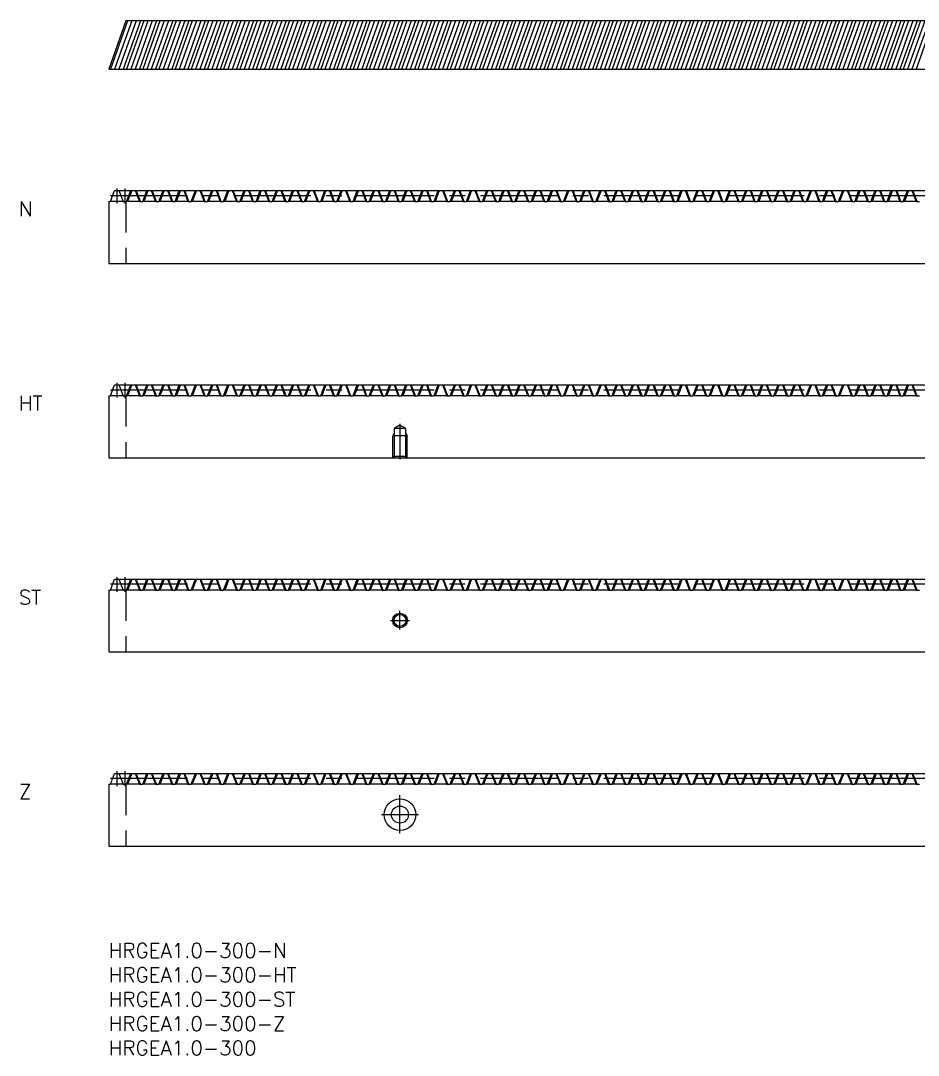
# Model space of a CAD drawing. Extents: x -18 to 351, y -23 to 190.
# Drawn here: x -18.1 to 166.8, y -23.1 to 190 of the extents above; entities that cross this region are included whole.
import ezdxf

# ---------------------------------------------------------------- set-up
doc = ezdxf.new("R2010")
doc.units = 0
doc.header["$LTSCALE"] = 0.5
doc.linetypes.add('CENTER', pattern=[50.8, 31.75, -6.35, 6.35, -6.35])
doc.linetypes.add('DASHED', pattern=[19.05, 12.7, -6.35])
for name, color, linetype in [('MSM_CENTER', 1, 'CENTER'), ('MSM_CONTINUOUS', 7, 'CONTINUOUS'), ('MSM_DASHED', 4, 'DASHED'), ('MSM_NARROW', 5, 'CONTINUOUS'), ('MSM_PART_NUMBER', 7, 'CONTINUOUS')]:
    doc.layers.add(name, color=color, linetype=linetype)
doc.styles.get("Standard").update_dxf_attribs({"font": 'txt.shx', "height": 3, "bigfont": 'bigfont.shx'})

msp = doc.modelspace()

# ---------------------------------------------------------------- linework, layer by layer
at = {"layer": 'MSM_CENTER'}
for p, q in [((0.37, 154), (304.32, 154)), ((1.67, 155.43), (1.67, 152.37)), ((3.33, 155.42), (3.33, 152.35)), ((1.67, 115.43), (1.67, 112.37)), ((3.33, 115.42), (3.33, 112.35)), ((0.37, 114), (305.32, 114)), ((60, 107.01), (60, 99.7)), ((1.67, 75.43), (1.67, 72.37)), ((3.33, 75.42), (3.33, 72.35)), ((0.37, 74), (305.32, 74)), ((60, 64.63), (60, 68.45)), ((58.08, 66.5), (61.93, 66.5)), ((1.67, 35.43), (1.67, 32.37)), ((3.33, 35.42), (3.33, 32.35)), ((0.37, 34), (305.32, 34)), ((60, 22.65), (60, 30.48)), ((56.22, 26.5), (63.83, 26.5))]:
    msp.add_line(p, q, dxfattribs=at)
at = {"layer": 'MSM_CONTINUOUS'}
for p, q in [((3.55, 190), (0, 180)), ((3.9, 190), (0.35, 180)), ((4.77, 190), (1.22, 180)), ((5.66, 190), (2.11, 180)), ((6.53, 190), (2.98, 180)), ((303.55, 190), (3.55, 190)), ((7.23, 190), (3.68, 180)), ((8.1, 190), (4.55, 180)), ((8.99, 190), (5.45, 180)), ((9.86, 190), (6.32, 180)), ((10.56, 190), (7.02, 180)), ((11.43, 190), (7.89, 180)), ((12.33, 190), (8.78, 180)), ((13.2, 190), (9.65, 180)), ((13.9, 190), (10.35, 180)), ((14.77, 190), (11.22, 180)), ((15.66, 190), (12.11, 180)), ((16.53, 190), (12.98, 180)), ((17.23, 190), (13.68, 180)), ((18.1, 190), (14.55, 180)), ((18.99, 190), (15.45, 180)), ((19.86, 190), (16.31, 180)), ((20.56, 190), (17.02, 180)), ((21.43, 190), (17.88, 180)), ((22.33, 190), (18.78, 180)), ((23.19, 190), (19.65, 180)), ((23.9, 190), (20.35, 180)), ((24.76, 190), (21.22, 180)), ((25.66, 190), (22.11, 180)), ((26.53, 190), (22.98, 180)), ((27.23, 190), (23.68, 180)), ((28.1, 190), (24.55, 180)), ((28.99, 190), (25.44, 180)), ((29.86, 190), (26.31, 180)), ((30.56, 190), (27.01, 180)), ((31.43, 190), (27.88, 180)), ((32.32, 190), (28.78, 180)), ((33.19, 190), (29.65, 180)), ((33.89, 190), (30.35, 180)), ((34.76, 190), (31.22, 180)), ((35.66, 190), (32.11, 180)), ((36.53, 190), (32.98, 180)), ((37.23, 190), (33.68, 180)), ((38.1, 190), (34.55, 180)), ((38.99, 190), (35.44, 180)), ((39.86, 190), (36.31, 180)), ((40.56, 190), (37.01, 180)), ((41.43, 190), (37.88, 180)), ((42.32, 190), (38.78, 180)), ((43.19, 190), (39.65, 180)), ((43.89, 190), (40.35, 180)), ((44.76, 190), (41.22, 180)), ((45.66, 190), (42.11, 180)), ((46.53, 190), (42.98, 180)), ((47.23, 190), (43.68, 180)), ((48.1, 190), (44.55, 180)), ((48.99, 190), (45.44, 180)), ((49.86, 190), (46.31, 180)), ((50.56, 190), (47.01, 180)), ((51.43, 190), (47.88, 180)), ((52.32, 190), (48.78, 180)), ((53.19, 190), (49.64, 180)), ((53.89, 190), (50.35, 180)), ((54.76, 190), (51.21, 180)), ((55.66, 190), (52.11, 180)), ((56.52, 190), (52.98, 180)), ((57.23, 190), (53.68, 180)), ((58.09, 190), (54.55, 180)), ((58.99, 190), (55.44, 180)), ((59.86, 190), (56.31, 180)), ((60.56, 190), (57.01, 180)), ((61.43, 190), (57.88, 180)), ((62.32, 190), (58.77, 180)), ((63.19, 190), (59.64, 180)), ((63.89, 190), (60.34, 180)), ((64.76, 190), (61.21, 180)), ((65.65, 190), (62.11, 180)), ((66.52, 190), (62.98, 180)), ((67.22, 190), (63.68, 180)), ((68.09, 190), (64.55, 180)), ((68.99, 190), (65.44, 180)), ((69.86, 190), (66.31, 180)), ((70.56, 190), (67.01, 180)), ((71.43, 190), (67.88, 180)), ((72.32, 190), (68.77, 180)), ((73.19, 190), (69.64, 180)), ((73.89, 190), (70.34, 180)), ((74.76, 190), (71.21, 180)), ((75.65, 190), (72.11, 180)), ((76.52, 190), (72.98, 180)), ((77.22, 190), (73.68, 180)), ((78.09, 190), (74.55, 180)), ((78.99, 190), (75.44, 180)), ((79.86, 190), (76.31, 180)), ((80.56, 190), (77.01, 180)), ((81.43, 190), (77.88, 180)), ((82.32, 190), (78.77, 180)), ((83.19, 190), (79.64, 180)), ((83.89, 190), (80.34, 180)), ((84.76, 190), (81.21, 180)), ((85.65, 190), (82.11, 180)), ((86.52, 190), (82.97, 180)), ((87.22, 190), (83.68, 180)), ((88.09, 190), (84.54, 180)), ((88.99, 190), (85.44, 180)), ((89.85, 190), (86.31, 180)), ((90.56, 190), (87.01, 180)), ((91.42, 190), (87.88, 180)), ((92.32, 190), (88.77, 180)), ((93.19, 190), (89.64, 180)), ((93.89, 190), (90.34, 180)), ((94.76, 190), (91.21, 180)), ((95.65, 190), (92.1, 180)), ((96.52, 190), (92.97, 180)), ((97.22, 190), (93.67, 180)), ((98.09, 190), (94.54, 180)), ((98.98, 190), (95.44, 180)), ((99.85, 190), (96.31, 180)), ((100.55, 190), (97.01, 180)), ((101.42, 190), (97.88, 180)), ((102.32, 190), (98.77, 180)), ((103.19, 190), (99.64, 180)), ((103.89, 190), (100.34, 180)), ((104.76, 190), (101.21, 180)), ((105.65, 190), (102.1, 180)), ((106.52, 190), (102.97, 180)), ((107.22, 190), (103.67, 180)), ((108.09, 190), (104.54, 180)), ((108.98, 190), (105.44, 180)), ((109.85, 190), (106.31, 180)), ((110.55, 190), (107.01, 180)), ((111.42, 190), (107.88, 180)), ((112.32, 190), (108.77, 180)), ((113.19, 190), (109.64, 180)), ((113.89, 190), (110.34, 180)), ((114.76, 190), (111.21, 180)), ((115.65, 190), (112.1, 180)), ((116.52, 190), (112.97, 180)), ((117.22, 190), (113.67, 180)), ((118.09, 190), (114.54, 180)), ((118.98, 190), (115.44, 180)), ((119.85, 190), (116.3, 180)), ((120.55, 190), (117.01, 180)), ((121.42, 190), (117.87, 180)), ((122.32, 190), (118.77, 180)), ((123.18, 190), (119.64, 180)), ((123.89, 190), (120.34, 180)), ((124.75, 190), (121.21, 180)), ((125.65, 190), (122.1, 180)), ((126.52, 190), (122.97, 180)), ((127.22, 190), (123.67, 180)), ((128.09, 190), (124.54, 180)), ((128.98, 190), (125.43, 180)), ((129.85, 190), (126.3, 180)), ((130.55, 190), (127, 180)), ((131.42, 190), (127.87, 180)), ((132.31, 190), (128.77, 180)), ((133.18, 190), (129.64, 180)), ((133.88, 190), (130.34, 180)), ((134.75, 190), (131.21, 180)), ((135.65, 190), (132.1, 180)), ((136.52, 190), (132.97, 180)), ((137.22, 190), (133.67, 180)), ((138.09, 190), (134.54, 180)), ((138.98, 190), (135.43, 180)), ((139.85, 190), (136.3, 180)), ((140.55, 190), (137, 180)), ((141.42, 190), (137.87, 180)), ((142.31, 190), (138.77, 180)), ((143.18, 190), (139.64, 180)), ((143.88, 190), (140.34, 180)), ((144.75, 190), (141.21, 180)), ((145.65, 190), (142.1, 180)), ((146.52, 190), (142.97, 180)), ((147.22, 190), (143.67, 180)), ((148.09, 190), (144.54, 180)), ((148.98, 190), (145.43, 180)), ((149.85, 190), (146.3, 180)), ((150.55, 190), (147, 180)), ((151.42, 190), (147.87, 180)), ((152.31, 190), (148.77, 180)), ((153.18, 190), (149.63, 180)), ((153.88, 190), (150.34, 180)), ((154.75, 190), (151.2, 180)), ((155.65, 190), (152.1, 180)), ((156.51, 190), (152.97, 180)), ((157.22, 190), (153.67, 180)), ((158.08, 190), (154.54, 180)), ((158.98, 190), (155.43, 180)), ((159.85, 190), (156.3, 180)), ((160.55, 190), (157, 180)), ((161.42, 190), (157.87, 180)), ((162.31, 190), (158.76, 180)), ((163.18, 190), (159.63, 180)), ((163.88, 190), (160.33, 180)), ((164.75, 190), (161.2, 180)), ((165.64, 190), (162.1, 180)), ((166.51, 190), (162.97, 180)), ((167.21, 190), (163.67, 180)), ((168.08, 190), (164.54, 180)), ((168.98, 190), (165.43, 180)), ((169.85, 190), (166.3, 180)), ((0, 180), (300, 180)), ((0.35, 152.75), (1.22, 155)), ((1.22, 155), (302.3, 155)), ((2.11, 155), (2.98, 152.75)), ((3.68, 152.75), (4.55, 155)), ((5.45, 155), (6.32, 152.75)), ((7.02, 152.75), (7.89, 155)), ((8.78, 155), (9.65, 152.75)), ((10.35, 152.75), (11.22, 155)), ((12.11, 155), (12.98, 152.75)), ((13.68, 152.75), (14.55, 155)), ((15.45, 155), (16.31, 152.75)), ((17.02, 152.75), (17.88, 155)), ((18.78, 155), (19.65, 152.75)), ((20.35, 152.75), (21.22, 155)), ((22.11, 155), (22.98, 152.75)), ((23.68, 152.75), (24.55, 155)), ((25.44, 155), (26.31, 152.75)), ((27.01, 152.75), (27.88, 155)), ((28.78, 155), (29.65, 152.75)), ((30.35, 152.75), (31.22, 155)), ((32.11, 155), (32.98, 152.75)), ((33.68, 152.75), (34.55, 155)), ((35.44, 155), (36.31, 152.75)), ((37.01, 152.75), (37.88, 155)), ((38.78, 155), (39.65, 152.75)), ((40.35, 152.75), (41.22, 155)), ((42.11, 155), (42.98, 152.75)), ((43.68, 152.75), (44.55, 155)), ((45.44, 155), (46.31, 152.75)), ((47.01, 152.75), (47.88, 155)), ((48.78, 155), (49.64, 152.75)), ((50.35, 152.75), (51.21, 155)), ((52.11, 155), (52.98, 152.75)), ((53.68, 152.75), (54.55, 155)), ((55.44, 155), (56.31, 152.75)), ((57.01, 152.75), (57.88, 155)), ((58.77, 155), (59.64, 152.75)), ((60.34, 152.75), (61.21, 155)), ((62.11, 155), (62.98, 152.75)), ((63.68, 152.75), (64.55, 155)), ((65.44, 155), (66.31, 152.75)), ((67.01, 152.75), (67.88, 155)), ((68.77, 155), (69.64, 152.75)), ((70.34, 152.75), (71.21, 155)), ((72.11, 155), (72.98, 152.75)), ((73.68, 152.75), (74.55, 155)), ((75.44, 155), (76.31, 152.75)), ((77.01, 152.75), (77.88, 155)), ((78.77, 155), (79.64, 152.75)), ((80.34, 152.75), (81.21, 155)), ((82.11, 155), (82.97, 152.75)), ((83.68, 152.75), (84.54, 155)), ((85.44, 155), (86.31, 152.75)), ((87.01, 152.75), (87.88, 155)), ((88.77, 155), (89.64, 152.75)), ((90.34, 152.75), (91.21, 155)), ((92.1, 155), (92.97, 152.75)), ((93.67, 152.75), (94.54, 155)), ((95.44, 155), (96.31, 152.75)), ((97.01, 152.75), (97.88, 155)), ((98.77, 155), (99.64, 152.75)), ((100.34, 152.75), (101.21, 155)), ((102.1, 155), (102.97, 152.75)), ((103.67, 152.75), (104.54, 155)), ((105.44, 155), (106.31, 152.75)), ((107.01, 152.75), (107.88, 155)), ((108.77, 155), (109.64, 152.75)), ((110.34, 152.75), (111.21, 155)), ((112.1, 155), (112.97, 152.75)), ((113.67, 152.75), (114.54, 155)), ((115.44, 155), (116.3, 152.75)), ((117.01, 152.75), (117.87, 155)), ((118.77, 155), (119.64, 152.75)), ((120.34, 152.75), (121.21, 155)), ((122.1, 155), (122.97, 152.75)), ((123.67, 152.75), (124.54, 155)), ((125.43, 155), (126.3, 152.75)), ((127, 152.75), (127.87, 155)), ((128.77, 155), (129.64, 152.75)), ((130.34, 152.75), (131.21, 155)), ((132.1, 155), (132.97, 152.75)), ((133.67, 152.75), (134.54, 155)), ((135.43, 155), (136.3, 152.75)), ((137, 152.75), (137.87, 155)), ((138.77, 155), (139.64, 152.75)), ((140.34, 152.75), (141.21, 155)), ((142.1, 155), (142.97, 152.75)), ((143.67, 152.75), (144.54, 155)), ((145.43, 155), (146.3, 152.75)), ((147, 152.75), (147.87, 155)), ((148.77, 155), (149.63, 152.75)), ((150.34, 152.75), (151.2, 155)), ((152.1, 155), (152.97, 152.75)), ((153.67, 152.75), (154.54, 155)), ((155.43, 155), (156.3, 152.75)), ((157, 152.75), (157.87, 155)), ((158.76, 155), (159.63, 152.75)), ((160.33, 152.75), (161.2, 155)), ((162.1, 155), (162.97, 152.75)), ((163.67, 152.75), (164.54, 155)), ((165.43, 155), (166.3, 152.75)), ((0, 152.75), (0.35, 152.75)), ((0, 152.75), (0, 140)), ((2.98, 152.75), (3.68, 152.75)), ((6.32, 152.75), (7.02, 152.75)), ((9.65, 152.75), (10.35, 152.75)), ((12.98, 152.75), (13.68, 152.75)), ((16.31, 152.75), (17.02, 152.75)), ((19.65, 152.75), (20.35, 152.75)), ((22.98, 152.75), (23.68, 152.75)), ((26.31, 152.75), (27.01, 152.75)), ((29.65, 152.75), (30.35, 152.75)), ((32.98, 152.75), (33.68, 152.75)), ((36.31, 152.75), (37.01, 152.75)), ((39.65, 152.75), (40.35, 152.75)), ((42.98, 152.75), (43.68, 152.75)), ((46.31, 152.75), (47.01, 152.75)), ((49.64, 152.75), (50.35, 152.75)), ((52.98, 152.75), (53.68, 152.75)), ((56.31, 152.75), (57.01, 152.75)), ((59.64, 152.75), (60.34, 152.75)), ((62.98, 152.75), (63.68, 152.75)), ((66.31, 152.75), (67.01, 152.75)), ((69.64, 152.75), (70.34, 152.75)), ((72.98, 152.75), (73.68, 152.75)), ((76.31, 152.75), (77.01, 152.75)), ((79.64, 152.75), (80.34, 152.75)), ((82.97, 152.75), (83.68, 152.75)), ((86.31, 152.75), (87.01, 152.75)), ((89.64, 152.75), (90.34, 152.75)), ((92.97, 152.75), (93.67, 152.75)), ((96.31, 152.75), (97.01, 152.75)), ((99.64, 152.75), (100.34, 152.75)), ((102.97, 152.75), (103.67, 152.75)), ((106.31, 152.75), (107.01, 152.75)), ((109.64, 152.75), (110.34, 152.75)), ((112.97, 152.75), (113.67, 152.75)), ((116.3, 152.75), (117.01, 152.75)), ((119.64, 152.75), (120.34, 152.75)), ((122.97, 152.75), (123.67, 152.75)), ((126.3, 152.75), (127, 152.75)), ((129.64, 152.75), (130.34, 152.75)), ((132.97, 152.75), (133.67, 152.75)), ((136.3, 152.75), (137, 152.75)), ((139.64, 152.75), (140.34, 152.75)), ((142.97, 152.75), (143.67, 152.75)), ((146.3, 152.75), (147, 152.75)), ((149.63, 152.75), (150.34, 152.75)), ((152.97, 152.75), (153.67, 152.75)), ((156.3, 152.75), (157, 152.75)), ((159.63, 152.75), (160.33, 152.75)), ((162.97, 152.75), (163.67, 152.75)), ((166.3, 152.75), (167, 152.75)), ((0, 140), (303.55, 140)), ((0.35, 112.75), (1.22, 115)), ((1.22, 115), (302.3, 115)), ((2.11, 115), (2.98, 112.75)), ((3.68, 112.75), (4.55, 115)), ((5.45, 115), (6.32, 112.75)), ((7.02, 112.75), (7.89, 115)), ((8.78, 115), (9.65, 112.75)), ((10.35, 112.75), (11.22, 115)), ((12.11, 115), (12.98, 112.75)), ((13.68, 112.75), (14.55, 115)), ((15.45, 115), (16.31, 112.75)), ((17.02, 112.75), (17.88, 115)), ((18.78, 115), (19.65, 112.75)), ((20.35, 112.75), (21.22, 115)), ((22.11, 115), (22.98, 112.75)), ((23.68, 112.75), (24.55, 115)), ((25.44, 115), (26.31, 112.75)), ((27.01, 112.75), (27.88, 115)), ((28.78, 115), (29.65, 112.75)), ((30.35, 112.75), (31.22, 115)), ((32.11, 115), (32.98, 112.75)), ((33.68, 112.75), (34.55, 115)), ((35.44, 115), (36.31, 112.75)), ((37.01, 112.75), (37.88, 115)), ((38.78, 115), (39.65, 112.75)), ((40.35, 112.75), (41.22, 115)), ((42.11, 115), (42.98, 112.75)), ((43.68, 112.75), (44.55, 115)), ((45.44, 115), (46.31, 112.75)), ((47.01, 112.75), (47.88, 115)), ((48.78, 115), (49.64, 112.75)), ((50.35, 112.75), (51.21, 115)), ((52.11, 115), (52.98, 112.75)), ((53.68, 112.75), (54.55, 115)), ((55.44, 115), (56.31, 112.75)), ((57.01, 112.75), (57.88, 115)), ((58.77, 115), (59.64, 112.75)), ((60.34, 112.75), (61.21, 115)), ((62.11, 115), (62.98, 112.75)), ((63.68, 112.75), (64.55, 115)), ((65.44, 115), (66.31, 112.75)), ((67.01, 112.75), (67.88, 115)), ((68.77, 115), (69.64, 112.75)), ((70.34, 112.75), (71.21, 115)), ((72.11, 115), (72.98, 112.75)), ((73.68, 112.75), (74.55, 115)), ((75.44, 115), (76.31, 112.75)), ((77.01, 112.75), (77.88, 115)), ((78.77, 115), (79.64, 112.75)), ((80.34, 112.75), (81.21, 115)), ((82.11, 115), (82.97, 112.75)), ((83.68, 112.75), (84.54, 115)), ((85.44, 115), (86.31, 112.75)), ((87.01, 112.75), (87.88, 115)), ((88.77, 115), (89.64, 112.75)), ((90.34, 112.75), (91.21, 115)), ((92.1, 115), (92.97, 112.75)), ((93.67, 112.75), (94.54, 115)), ((95.44, 115), (96.31, 112.75)), ((97.01, 112.75), (97.88, 115)), ((98.77, 115), (99.64, 112.75)), ((100.34, 112.75), (101.21, 115)), ((102.1, 115), (102.97, 112.75)), ((103.67, 112.75), (104.54, 115)), ((105.44, 115), (106.31, 112.75)), ((107.01, 112.75), (107.88, 115)), ((108.77, 115), (109.64, 112.75)), ((110.34, 112.75), (111.21, 115)), ((112.1, 115), (112.97, 112.75)), ((113.67, 112.75), (114.54, 115)), ((115.44, 115), (116.3, 112.75)), ((117.01, 112.75), (117.87, 115)), ((118.77, 115), (119.64, 112.75)), ((120.34, 112.75), (121.21, 115)), ((122.1, 115), (122.97, 112.75)), ((123.67, 112.75), (124.54, 115)), ((125.43, 115), (126.3, 112.75)), ((127, 112.75), (127.87, 115)), ((128.77, 115), (129.64, 112.75)), ((130.34, 112.75), (131.21, 115)), ((132.1, 115), (132.97, 112.75)), ((133.67, 112.75), (134.54, 115)), ((135.43, 115), (136.3, 112.75)), ((137, 112.75), (137.87, 115)), ((138.77, 115), (139.64, 112.75)), ((140.34, 112.75), (141.21, 115)), ((142.1, 115), (142.97, 112.75)), ((143.67, 112.75), (144.54, 115)), ((145.43, 115), (146.3, 112.75)), ((147, 112.75), (147.87, 115)), ((148.77, 115), (149.63, 112.75)), ((150.34, 112.75), (151.2, 115)), ((152.1, 115), (152.97, 112.75)), ((153.67, 112.75), (154.54, 115)), ((155.43, 115), (156.3, 112.75)), ((157, 112.75), (157.87, 115)), ((158.76, 115), (159.63, 112.75)), ((160.33, 112.75), (161.2, 115)), ((162.1, 115), (162.97, 112.75)), ((163.67, 112.75), (164.54, 115)), ((165.43, 115), (166.3, 112.75)), ((0, 112.75), (0, 100)), ((0, 112.75), (0.35, 112.75)), ((2.98, 112.75), (3.68, 112.75)), ((6.32, 112.75), (7.02, 112.75)), ((9.65, 112.75), (10.35, 112.75)), ((12.98, 112.75), (13.68, 112.75)), ((16.31, 112.75), (17.02, 112.75)), ((19.65, 112.75), (20.35, 112.75)), ((22.98, 112.75), (23.68, 112.75)), ((26.31, 112.75), (27.01, 112.75)), ((29.65, 112.75), (30.35, 112.75)), ((32.98, 112.75), (33.68, 112.75)), ((36.31, 112.75), (37.01, 112.75)), ((39.65, 112.75), (40.35, 112.75)), ((42.98, 112.75), (43.68, 112.75)), ((46.31, 112.75), (47.01, 112.75)), ((49.64, 112.75), (50.35, 112.75)), ((52.98, 112.75), (53.68, 112.75)), ((56.31, 112.75), (57.01, 112.75)), ((59.64, 112.75), (60.34, 112.75)), ((62.98, 112.75), (63.68, 112.75)), ((66.31, 112.75), (67.01, 112.75)), ((69.64, 112.75), (70.34, 112.75)), ((72.98, 112.75), (73.68, 112.75)), ((76.31, 112.75), (77.01, 112.75)), ((79.64, 112.75), (80.34, 112.75)), ((82.97, 112.75), (83.68, 112.75)), ((86.31, 112.75), (87.01, 112.75)), ((89.64, 112.75), (90.34, 112.75)), ((92.97, 112.75), (93.67, 112.75)), ((96.31, 112.75), (97.01, 112.75)), ((99.64, 112.75), (100.34, 112.75)), ((102.97, 112.75), (103.67, 112.75)), ((106.31, 112.75), (107.01, 112.75)), ((109.64, 112.75), (110.34, 112.75)), ((112.97, 112.75), (113.67, 112.75)), ((116.3, 112.75), (117.01, 112.75)), ((119.64, 112.75), (120.34, 112.75)), ((122.97, 112.75), (123.67, 112.75)), ((126.3, 112.75), (127, 112.75)), ((129.64, 112.75), (130.34, 112.75)), ((132.97, 112.75), (133.67, 112.75)), ((136.3, 112.75), (137, 112.75)), ((139.64, 112.75), (140.34, 112.75)), ((142.97, 112.75), (143.67, 112.75)), ((146.3, 112.75), (147, 112.75)), ((149.63, 112.75), (150.34, 112.75)), ((152.97, 112.75), (153.67, 112.75)), ((156.3, 112.75), (157, 112.75)), ((159.63, 112.75), (160.33, 112.75)), ((162.97, 112.75), (163.67, 112.75)), ((166.3, 112.75), (167, 112.75)), ((0, 100), (303.55, 100)), ((0.35, 72.75), (1.22, 75)), ((1.22, 75), (302.3, 75)), ((2.11, 75), (2.98, 72.75)), ((3.68, 72.75), (4.55, 75)), ((5.45, 75), (6.32, 72.75)), ((7.02, 72.75), (7.89, 75)), ((8.78, 75), (9.65, 72.75)), ((10.35, 72.75), (11.22, 75)), ((12.11, 75), (12.98, 72.75)), ((13.68, 72.75), (14.55, 75)), ((15.45, 75), (16.31, 72.75)), ((17.02, 72.75), (17.88, 75)), ((18.78, 75), (19.65, 72.75)), ((20.35, 72.75), (21.22, 75)), ((22.11, 75), (22.98, 72.75)), ((23.68, 72.75), (24.55, 75)), ((25.44, 75), (26.31, 72.75)), ((27.01, 72.75), (27.88, 75)), ((28.78, 75), (29.65, 72.75)), ((30.35, 72.75), (31.22, 75)), ((32.11, 75), (32.98, 72.75)), ((33.68, 72.75), (34.55, 75)), ((35.44, 75), (36.31, 72.75)), ((37.01, 72.75), (37.88, 75)), ((38.78, 75), (39.65, 72.75)), ((40.35, 72.75), (41.22, 75)), ((42.11, 75), (42.98, 72.75)), ((43.68, 72.75), (44.55, 75)), ((45.44, 75), (46.31, 72.75)), ((47.01, 72.75), (47.88, 75)), ((48.78, 75), (49.64, 72.75)), ((50.35, 72.75), (51.21, 75)), ((52.11, 75), (52.98, 72.75)), ((53.68, 72.75), (54.55, 75)), ((55.44, 75), (56.31, 72.75)), ((57.01, 72.75), (57.88, 75)), ((58.77, 75), (59.64, 72.75)), ((60.34, 72.75), (61.21, 75)), ((62.11, 75), (62.98, 72.75)), ((63.68, 72.75), (64.55, 75)), ((65.44, 75), (66.31, 72.75)), ((67.01, 72.75), (67.88, 75)), ((68.77, 75), (69.64, 72.75)), ((70.34, 72.75), (71.21, 75)), ((72.11, 75), (72.98, 72.75)), ((73.68, 72.75), (74.55, 75)), ((75.44, 75), (76.31, 72.75)), ((77.01, 72.75), (77.88, 75)), ((78.77, 75), (79.64, 72.75)), ((80.34, 72.75), (81.21, 75)), ((82.11, 75), (82.97, 72.75)), ((83.68, 72.75), (84.54, 75)), ((85.44, 75), (86.31, 72.75)), ((87.01, 72.75), (87.88, 75)), ((88.77, 75), (89.64, 72.75)), ((90.34, 72.75), (91.21, 75)), ((92.1, 75), (92.97, 72.75)), ((93.67, 72.75), (94.54, 75)), ((95.44, 75), (96.31, 72.75)), ((97.01, 72.75), (97.88, 75)), ((98.77, 75), (99.64, 72.75)), ((100.34, 72.75), (101.21, 75)), ((102.1, 75), (102.97, 72.75)), ((103.67, 72.75), (104.54, 75)), ((105.44, 75), (106.31, 72.75)), ((107.01, 72.75), (107.88, 75)), ((108.77, 75), (109.64, 72.75)), ((110.34, 72.75), (111.21, 75)), ((112.1, 75), (112.97, 72.75)), ((113.67, 72.75), (114.54, 75)), ((115.44, 75), (116.3, 72.75)), ((117.01, 72.75), (117.87, 75)), ((118.77, 75), (119.64, 72.75)), ((120.34, 72.75), (121.21, 75)), ((122.1, 75), (122.97, 72.75)), ((123.67, 72.75), (124.54, 75)), ((125.43, 75), (126.3, 72.75)), ((127, 72.75), (127.87, 75)), ((128.77, 75), (129.64, 72.75)), ((130.34, 72.75), (131.21, 75)), ((132.1, 75), (132.97, 72.75)), ((133.67, 72.75), (134.54, 75)), ((135.43, 75), (136.3, 72.75)), ((137, 72.75), (137.87, 75)), ((138.77, 75), (139.64, 72.75)), ((140.34, 72.75), (141.21, 75)), ((142.1, 75), (142.97, 72.75)), ((143.67, 72.75), (144.54, 75)), ((145.43, 75), (146.3, 72.75)), ((147, 72.75), (147.87, 75)), ((148.77, 75), (149.63, 72.75)), ((150.34, 72.75), (151.2, 75)), ((152.1, 75), (152.97, 72.75)), ((153.67, 72.75), (154.54, 75)), ((155.43, 75), (156.3, 72.75)), ((157, 72.75), (157.87, 75)), ((158.76, 75), (159.63, 72.75)), ((160.33, 72.75), (161.2, 75)), ((162.1, 75), (162.97, 72.75)), ((163.67, 72.75), (164.54, 75)), ((165.43, 75), (166.3, 72.75)), ((0, 72.75), (0, 60)), ((0, 72.75), (0.35, 72.75)), ((2.98, 72.75), (3.68, 72.75)), ((6.32, 72.75), (7.02, 72.75)), ((9.65, 72.75), (10.35, 72.75)), ((12.98, 72.75), (13.68, 72.75)), ((16.31, 72.75), (17.02, 72.75)), ((19.65, 72.75), (20.35, 72.75)), ((22.98, 72.75), (23.68, 72.75)), ((26.31, 72.75), (27.01, 72.75)), ((29.65, 72.75), (30.35, 72.75)), ((32.98, 72.75), (33.68, 72.75)), ((36.31, 72.75), (37.01, 72.75)), ((39.65, 72.75), (40.35, 72.75)), ((42.98, 72.75), (43.68, 72.75)), ((46.31, 72.75), (47.01, 72.75)), ((49.64, 72.75), (50.35, 72.75)), ((52.98, 72.75), (53.68, 72.75)), ((56.31, 72.75), (57.01, 72.75)), ((59.64, 72.75), (60.34, 72.75)), ((62.98, 72.75), (63.68, 72.75)), ((66.31, 72.75), (67.01, 72.75)), ((69.64, 72.75), (70.34, 72.75)), ((72.98, 72.75), (73.68, 72.75)), ((76.31, 72.75), (77.01, 72.75)), ((79.64, 72.75), (80.34, 72.75)), ((82.97, 72.75), (83.68, 72.75)), ((86.31, 72.75), (87.01, 72.75)), ((89.64, 72.75), (90.34, 72.75)), ((92.97, 72.75), (93.67, 72.75)), ((96.31, 72.75), (97.01, 72.75)), ((99.64, 72.75), (100.34, 72.75)), ((102.97, 72.75), (103.67, 72.75)), ((106.31, 72.75), (107.01, 72.75)), ((109.64, 72.75), (110.34, 72.75)), ((112.97, 72.75), (113.67, 72.75)), ((116.3, 72.75), (117.01, 72.75)), ((119.64, 72.75), (120.34, 72.75)), ((122.97, 72.75), (123.67, 72.75)), ((126.3, 72.75), (127, 72.75)), ((129.64, 72.75), (130.34, 72.75)), ((132.97, 72.75), (133.67, 72.75)), ((136.3, 72.75), (137, 72.75)), ((139.64, 72.75), (140.34, 72.75)), ((142.97, 72.75), (143.67, 72.75)), ((146.3, 72.75), (147, 72.75)), ((149.63, 72.75), (150.34, 72.75)), ((152.97, 72.75), (153.67, 72.75)), ((156.3, 72.75), (157, 72.75)), ((159.63, 72.75), (160.33, 72.75)), ((162.97, 72.75), (163.67, 72.75)), ((166.3, 72.75), (167, 72.75)), ((0, 60), (303.55, 60)), ((0.35, 32.75), (1.22, 35)), ((1.22, 35), (302.3, 35)), ((2.11, 35), (2.98, 32.75)), ((3.68, 32.75), (4.55, 35)), ((5.45, 35), (6.32, 32.75)), ((7.02, 32.75), (7.89, 35)), ((8.78, 35), (9.65, 32.75)), ((10.35, 32.75), (11.22, 35)), ((12.11, 35), (12.98, 32.75)), ((13.68, 32.75), (14.55, 35)), ((15.45, 35), (16.31, 32.75)), ((17.02, 32.75), (17.88, 35)), ((18.78, 35), (19.65, 32.75)), ((20.35, 32.75), (21.22, 35)), ((22.11, 35), (22.98, 32.75)), ((23.68, 32.75), (24.55, 35)), ((25.44, 35), (26.31, 32.75)), ((27.01, 32.75), (27.88, 35)), ((28.78, 35), (29.65, 32.75)), ((30.35, 32.75), (31.22, 35)), ((32.11, 35), (32.98, 32.75)), ((33.68, 32.75), (34.55, 35)), ((35.44, 35), (36.31, 32.75)), ((37.01, 32.75), (37.88, 35)), ((38.78, 35), (39.65, 32.75)), ((40.35, 32.75), (41.22, 35)), ((42.11, 35), (42.98, 32.75)), ((43.68, 32.75), (44.55, 35)), ((45.44, 35), (46.31, 32.75)), ((47.01, 32.75), (47.88, 35)), ((48.78, 35), (49.64, 32.75)), ((50.35, 32.75), (51.21, 35)), ((52.11, 35), (52.98, 32.75)), ((53.68, 32.75), (54.55, 35)), ((55.44, 35), (56.31, 32.75)), ((57.01, 32.75), (57.88, 35)), ((58.77, 35), (59.64, 32.75)), ((60.34, 32.75), (61.21, 35)), ((62.11, 35), (62.98, 32.75)), ((63.68, 32.75), (64.55, 35)), ((65.44, 35), (66.31, 32.75)), ((67.01, 32.75), (67.88, 35)), ((68.77, 35), (69.64, 32.75)), ((70.34, 32.75), (71.21, 35)), ((72.11, 35), (72.98, 32.75)), ((73.68, 32.75), (74.55, 35)), ((75.44, 35), (76.31, 32.75)), ((77.01, 32.75), (77.88, 35)), ((78.77, 35), (79.64, 32.75)), ((80.34, 32.75), (81.21, 35)), ((82.11, 35), (82.97, 32.75)), ((83.68, 32.75), (84.54, 35)), ((85.44, 35), (86.31, 32.75)), ((87.01, 32.75), (87.88, 35)), ((88.77, 35), (89.64, 32.75)), ((90.34, 32.75), (91.21, 35)), ((92.1, 35), (92.97, 32.75)), ((93.67, 32.75), (94.54, 35)), ((95.44, 35), (96.31, 32.75)), ((97.01, 32.75), (97.88, 35)), ((98.77, 35), (99.64, 32.75)), ((100.34, 32.75), (101.21, 35)), ((102.1, 35), (102.97, 32.75)), ((103.67, 32.75), (104.54, 35)), ((105.44, 35), (106.31, 32.75)), ((107.01, 32.75), (107.88, 35)), ((108.77, 35), (109.64, 32.75)), ((110.34, 32.75), (111.21, 35)), ((112.1, 35), (112.97, 32.75)), ((113.67, 32.75), (114.54, 35)), ((115.44, 35), (116.3, 32.75)), ((117.01, 32.75), (117.87, 35)), ((118.77, 35), (119.64, 32.75)), ((120.34, 32.75), (121.21, 35)), ((122.1, 35), (122.97, 32.75)), ((123.67, 32.75), (124.54, 35)), ((125.43, 35), (126.3, 32.75)), ((127, 32.75), (127.87, 35)), ((128.77, 35), (129.64, 32.75)), ((130.34, 32.75), (131.21, 35)), ((132.1, 35), (132.97, 32.75)), ((133.67, 32.75), (134.54, 35)), ((135.43, 35), (136.3, 32.75)), ((137, 32.75), (137.87, 35)), ((138.77, 35), (139.64, 32.75)), ((140.34, 32.75), (141.21, 35)), ((142.1, 35), (142.97, 32.75)), ((143.67, 32.75), (144.54, 35)), ((145.43, 35), (146.3, 32.75)), ((147, 32.75), (147.87, 35)), ((148.77, 35), (149.63, 32.75)), ((150.34, 32.75), (151.2, 35)), ((152.1, 35), (152.97, 32.75)), ((153.67, 32.75), (154.54, 35)), ((155.43, 35), (156.3, 32.75)), ((157, 32.75), (157.87, 35)), ((158.76, 35), (159.63, 32.75)), ((160.33, 32.75), (161.2, 35)), ((162.1, 35), (162.97, 32.75)), ((163.67, 32.75), (164.54, 35)), ((165.43, 35), (166.3, 32.75)), ((0, 32.75), (0, 20)), ((0, 32.75), (0.35, 32.75)), ((2.98, 32.75), (3.68, 32.75)), ((6.32, 32.75), (7.02, 32.75)), ((9.65, 32.75), (10.35, 32.75)), ((12.98, 32.75), (13.68, 32.75)), ((16.31, 32.75), (17.02, 32.75)), ((19.65, 32.75), (20.35, 32.75)), ((22.98, 32.75), (23.68, 32.75)), ((26.31, 32.75), (27.01, 32.75)), ((29.65, 32.75), (30.35, 32.75)), ((32.98, 32.75), (33.68, 32.75)), ((36.31, 32.75), (37.01, 32.75)), ((39.65, 32.75), (40.35, 32.75)), ((42.98, 32.75), (43.68, 32.75)), ((46.31, 32.75), (47.01, 32.75)), ((49.64, 32.75), (50.35, 32.75)), ((52.98, 32.75), (53.68, 32.75)), ((56.31, 32.75), (57.01, 32.75)), ((59.64, 32.75), (60.34, 32.75)), ((62.98, 32.75), (63.68, 32.75)), ((66.31, 32.75), (67.01, 32.75)), ((69.64, 32.75), (70.34, 32.75)), ((72.98, 32.75), (73.68, 32.75)), ((76.31, 32.75), (77.01, 32.75)), ((79.64, 32.75), (80.34, 32.75)), ((82.97, 32.75), (83.68, 32.75)), ((86.31, 32.75), (87.01, 32.75)), ((89.64, 32.75), (90.34, 32.75)), ((92.97, 32.75), (93.67, 32.75)), ((96.31, 32.75), (97.01, 32.75)), ((99.64, 32.75), (100.34, 32.75)), ((102.97, 32.75), (103.67, 32.75)), ((106.31, 32.75), (107.01, 32.75)), ((109.64, 32.75), (110.34, 32.75)), ((112.97, 32.75), (113.67, 32.75)), ((116.3, 32.75), (117.01, 32.75)), ((119.64, 32.75), (120.34, 32.75)), ((122.97, 32.75), (123.67, 32.75)), ((126.3, 32.75), (127, 32.75)), ((129.64, 32.75), (130.34, 32.75)), ((132.97, 32.75), (133.67, 32.75)), ((136.3, 32.75), (137, 32.75)), ((139.64, 32.75), (140.34, 32.75)), ((142.97, 32.75), (143.67, 32.75)), ((146.3, 32.75), (147, 32.75)), ((149.63, 32.75), (150.34, 32.75)), ((152.97, 32.75), (153.67, 32.75)), ((156.3, 32.75), (157, 32.75)), ((159.63, 32.75), (160.33, 32.75)), ((162.97, 32.75), (163.67, 32.75)), ((166.3, 32.75), (167, 32.75)), ((0, 20), (303.55, 20))]:
    msp.add_line(p, q, dxfattribs=at)
for centre, radius in [((60, 66.5), 1.23), ((60, 26.5), 3.25), ((60, 26.5), 1.75)]:
    msp.add_circle(centre, radius, dxfattribs=at)
at = {"layer": 'MSM_DASHED'}
for p, q in [((4.77, 155), (3.9, 152.75)), ((6.53, 152.75), (5.66, 155)), ((8.1, 155), (7.23, 152.75)), ((9.86, 152.75), (8.99, 155)), ((11.43, 155), (10.56, 152.75)), ((13.2, 152.75), (12.33, 155)), ((14.77, 155), (13.9, 152.75)), ((16.53, 152.75), (15.66, 155)), ((18.1, 155), (17.23, 152.75)), ((19.86, 152.75), (18.99, 155)), ((21.43, 155), (20.56, 152.75)), ((23.19, 152.75), (22.33, 155)), ((24.76, 155), (23.9, 152.75)), ((26.53, 152.75), (25.66, 155)), ((28.1, 155), (27.23, 152.75)), ((29.86, 152.75), (28.99, 155)), ((31.43, 155), (30.56, 152.75)), ((33.19, 152.75), (32.32, 155)), ((34.76, 155), (33.89, 152.75)), ((36.53, 152.75), (35.66, 155)), ((38.1, 155), (37.23, 152.75)), ((39.86, 152.75), (38.99, 155)), ((41.43, 155), (40.56, 152.75)), ((43.19, 152.75), (42.32, 155)), ((44.76, 155), (43.89, 152.75)), ((46.53, 152.75), (45.66, 155)), ((48.1, 155), (47.23, 152.75)), ((49.86, 152.75), (48.99, 155)), ((51.43, 155), (50.56, 152.75)), ((53.19, 152.75), (52.32, 155)), ((54.76, 155), (53.89, 152.75)), ((56.52, 152.75), (55.66, 155)), ((58.09, 155), (57.23, 152.75)), ((59.86, 152.75), (58.99, 155)), ((61.43, 155), (60.56, 152.75)), ((63.19, 152.75), (62.32, 155)), ((64.76, 155), (63.89, 152.75)), ((66.52, 152.75), (65.65, 155)), ((68.09, 155), (67.22, 152.75)), ((69.86, 152.75), (68.99, 155)), ((71.43, 155), (70.56, 152.75)), ((73.19, 152.75), (72.32, 155)), ((74.76, 155), (73.89, 152.75)), ((76.52, 152.75), (75.65, 155)), ((78.09, 155), (77.22, 152.75)), ((79.86, 152.75), (78.99, 155)), ((81.43, 155), (80.56, 152.75)), ((83.19, 152.75), (82.32, 155)), ((84.76, 155), (83.89, 152.75)), ((86.52, 152.75), (85.65, 155)), ((88.09, 155), (87.22, 152.75)), ((89.85, 152.75), (88.99, 155)), ((91.42, 155), (90.56, 152.75)), ((93.19, 152.75), (92.32, 155)), ((94.76, 155), (93.89, 152.75)), ((96.52, 152.75), (95.65, 155)), ((98.09, 155), (97.22, 152.75)), ((99.85, 152.75), (98.98, 155)), ((101.42, 155), (100.55, 152.75)), ((103.19, 152.75), (102.32, 155)), ((104.76, 155), (103.89, 152.75)), ((106.52, 152.75), (105.65, 155)), ((108.09, 155), (107.22, 152.75)), ((109.85, 152.75), (108.98, 155)), ((111.42, 155), (110.55, 152.75)), ((113.19, 152.75), (112.32, 155)), ((114.76, 155), (113.89, 152.75)), ((116.52, 152.75), (115.65, 155)), ((118.09, 155), (117.22, 152.75)), ((119.85, 152.75), (118.98, 155)), ((121.42, 155), (120.55, 152.75)), ((123.18, 152.75), (122.32, 155)), ((124.75, 155), (123.89, 152.75)), ((126.52, 152.75), (125.65, 155)), ((128.09, 155), (127.22, 152.75)), ((129.85, 152.75), (128.98, 155)), ((131.42, 155), (130.55, 152.75)), ((133.18, 152.75), (132.31, 155)), ((134.75, 155), (133.88, 152.75)), ((136.52, 152.75), (135.65, 155)), ((138.09, 155), (137.22, 152.75)), ((139.85, 152.75), (138.98, 155)), ((141.42, 155), (140.55, 152.75)), ((143.18, 152.75), (142.31, 155)), ((144.75, 155), (143.88, 152.75)), ((146.52, 152.75), (145.65, 155)), ((148.09, 155), (147.22, 152.75)), ((149.85, 152.75), (148.98, 155)), ((151.42, 155), (150.55, 152.75)), ((153.18, 152.75), (152.31, 155)), ((154.75, 155), (153.88, 152.75)), ((156.51, 152.75), (155.65, 155)), ((158.08, 155), (157.22, 152.75)), ((159.85, 152.75), (158.98, 155)), ((161.42, 155), (160.55, 152.75)), ((163.18, 152.75), (162.31, 155)), ((164.75, 155), (163.88, 152.75)), ((166.51, 152.75), (165.64, 155)), ((2.98, 152.75), (0.35, 152.75)), ((3.55, 152.75), (3.55, 140)), ((6.32, 152.75), (3.68, 152.75)), ((9.65, 152.75), (7.02, 152.75)), ((12.98, 152.75), (10.35, 152.75)), ((16.31, 152.75), (13.68, 152.75)), ((19.65, 152.75), (17.02, 152.75)), ((22.98, 152.75), (20.35, 152.75)), ((26.31, 152.75), (23.68, 152.75)), ((29.65, 152.75), (27.01, 152.75)), ((32.98, 152.75), (30.35, 152.75)), ((36.31, 152.75), (33.68, 152.75)), ((39.65, 152.75), (37.01, 152.75)), ((42.98, 152.75), (40.35, 152.75)), ((46.31, 152.75), (43.68, 152.75)), ((49.64, 152.75), (47.01, 152.75)), ((52.98, 152.75), (50.35, 152.75)), ((56.31, 152.75), (53.68, 152.75)), ((59.64, 152.75), (57.01, 152.75)), ((62.98, 152.75), (60.34, 152.75)), ((66.31, 152.75), (63.68, 152.75)), ((69.64, 152.75), (67.01, 152.75)), ((72.98, 152.75), (70.34, 152.75)), ((76.31, 152.75), (73.68, 152.75)), ((79.64, 152.75), (77.01, 152.75)), ((82.97, 152.75), (80.34, 152.75)), ((86.31, 152.75), (83.68, 152.75)), ((89.64, 152.75), (87.01, 152.75)), ((92.97, 152.75), (90.34, 152.75)), ((96.31, 152.75), (93.67, 152.75)), ((99.64, 152.75), (97.01, 152.75)), ((102.97, 152.75), (100.34, 152.75)), ((106.31, 152.75), (103.67, 152.75)), ((109.64, 152.75), (107.01, 152.75)), ((112.97, 152.75), (110.34, 152.75)), ((116.3, 152.75), (113.67, 152.75)), ((119.64, 152.75), (117.01, 152.75)), ((122.97, 152.75), (120.34, 152.75)), ((126.3, 152.75), (123.67, 152.75)), ((129.64, 152.75), (127, 152.75)), ((132.97, 152.75), (130.34, 152.75)), ((136.3, 152.75), (133.67, 152.75)), ((139.64, 152.75), (137, 152.75)), ((142.97, 152.75), (140.34, 152.75)), ((146.3, 152.75), (143.67, 152.75)), ((149.63, 152.75), (147, 152.75)), ((152.97, 152.75), (150.34, 152.75)), ((156.3, 152.75), (153.67, 152.75)), ((159.63, 152.75), (157, 152.75)), ((162.97, 152.75), (160.33, 152.75)), ((166.3, 152.75), (163.67, 152.75)), ((4.77, 115), (3.9, 112.75)), ((6.53, 112.75), (5.66, 115)), ((8.1, 115), (7.23, 112.75)), ((9.86, 112.75), (8.99, 115)), ((11.43, 115), (10.56, 112.75)), ((13.2, 112.75), (12.33, 115)), ((14.77, 115), (13.9, 112.75)), ((16.53, 112.75), (15.66, 115)), ((18.1, 115), (17.23, 112.75)), ((19.86, 112.75), (18.99, 115)), ((21.43, 115), (20.56, 112.75)), ((23.19, 112.75), (22.33, 115)), ((24.76, 115), (23.9, 112.75)), ((26.53, 112.75), (25.66, 115)), ((28.1, 115), (27.23, 112.75)), ((29.86, 112.75), (28.99, 115)), ((31.43, 115), (30.56, 112.75)), ((33.19, 112.75), (32.32, 115)), ((34.76, 115), (33.89, 112.75)), ((36.53, 112.75), (35.66, 115)), ((38.1, 115), (37.23, 112.75)), ((39.86, 112.75), (38.99, 115)), ((41.43, 115), (40.56, 112.75)), ((43.19, 112.75), (42.32, 115)), ((44.76, 115), (43.89, 112.75)), ((46.53, 112.75), (45.66, 115)), ((48.1, 115), (47.23, 112.75)), ((49.86, 112.75), (48.99, 115)), ((51.43, 115), (50.56, 112.75)), ((53.19, 112.75), (52.32, 115)), ((54.76, 115), (53.89, 112.75)), ((56.52, 112.75), (55.66, 115)), ((58.09, 115), (57.23, 112.75)), ((59.86, 112.75), (58.99, 115)), ((61.43, 115), (60.56, 112.75)), ((63.19, 112.75), (62.32, 115)), ((64.76, 115), (63.89, 112.75)), ((66.52, 112.75), (65.65, 115)), ((68.09, 115), (67.22, 112.75)), ((69.86, 112.75), (68.99, 115)), ((71.43, 115), (70.56, 112.75)), ((73.19, 112.75), (72.32, 115)), ((74.76, 115), (73.89, 112.75)), ((76.52, 112.75), (75.65, 115)), ((78.09, 115), (77.22, 112.75)), ((79.86, 112.75), (78.99, 115)), ((81.43, 115), (80.56, 112.75)), ((83.19, 112.75), (82.32, 115)), ((84.76, 115), (83.89, 112.75)), ((86.52, 112.75), (85.65, 115)), ((88.09, 115), (87.22, 112.75)), ((89.85, 112.75), (88.99, 115)), ((91.42, 115), (90.56, 112.75)), ((93.19, 112.75), (92.32, 115)), ((94.76, 115), (93.89, 112.75)), ((96.52, 112.75), (95.65, 115)), ((98.09, 115), (97.22, 112.75)), ((99.85, 112.75), (98.98, 115)), ((101.42, 115), (100.55, 112.75)), ((103.19, 112.75), (102.32, 115)), ((104.76, 115), (103.89, 112.75)), ((106.52, 112.75), (105.65, 115)), ((108.09, 115), (107.22, 112.75)), ((109.85, 112.75), (108.98, 115)), ((111.42, 115), (110.55, 112.75)), ((113.19, 112.75), (112.32, 115)), ((114.76, 115), (113.89, 112.75)), ((116.52, 112.75), (115.65, 115)), ((118.09, 115), (117.22, 112.75)), ((119.85, 112.75), (118.98, 115)), ((121.42, 115), (120.55, 112.75)), ((123.18, 112.75), (122.32, 115)), ((124.75, 115), (123.89, 112.75)), ((126.52, 112.75), (125.65, 115)), ((128.09, 115), (127.22, 112.75)), ((129.85, 112.75), (128.98, 115)), ((131.42, 115), (130.55, 112.75)), ((133.18, 112.75), (132.31, 115)), ((134.75, 115), (133.88, 112.75)), ((136.52, 112.75), (135.65, 115)), ((138.09, 115), (137.22, 112.75)), ((139.85, 112.75), (138.98, 115)), ((141.42, 115), (140.55, 112.75)), ((143.18, 112.75), (142.31, 115)), ((144.75, 115), (143.88, 112.75)), ((146.52, 112.75), (145.65, 115)), ((148.09, 115), (147.22, 112.75)), ((149.85, 112.75), (148.98, 115)), ((151.42, 115), (150.55, 112.75)), ((153.18, 112.75), (152.31, 115)), ((154.75, 115), (153.88, 112.75)), ((156.51, 112.75), (155.65, 115)), ((158.08, 115), (157.22, 112.75)), ((159.85, 112.75), (158.98, 115)), ((161.42, 115), (160.55, 112.75)), ((163.18, 112.75), (162.31, 115)), ((164.75, 115), (163.88, 112.75)), ((166.51, 112.75), (165.64, 115)), ((2.98, 112.75), (0.35, 112.75)), ((3.55, 112.75), (3.55, 100)), ((6.32, 112.75), (3.68, 112.75)), ((9.65, 112.75), (7.02, 112.75)), ((12.98, 112.75), (10.35, 112.75)), ((16.31, 112.75), (13.68, 112.75)), ((19.65, 112.75), (17.02, 112.75)), ((22.98, 112.75), (20.35, 112.75)), ((26.31, 112.75), (23.68, 112.75)), ((29.65, 112.75), (27.01, 112.75)), ((32.98, 112.75), (30.35, 112.75)), ((36.31, 112.75), (33.68, 112.75)), ((39.65, 112.75), (37.01, 112.75)), ((42.98, 112.75), (40.35, 112.75)), ((46.31, 112.75), (43.68, 112.75)), ((49.64, 112.75), (47.01, 112.75)), ((52.98, 112.75), (50.35, 112.75)), ((56.31, 112.75), (53.68, 112.75)), ((59.64, 112.75), (57.01, 112.75)), ((62.98, 112.75), (60.34, 112.75)), ((66.31, 112.75), (63.68, 112.75)), ((69.64, 112.75), (67.01, 112.75)), ((72.98, 112.75), (70.34, 112.75)), ((76.31, 112.75), (73.68, 112.75)), ((79.64, 112.75), (77.01, 112.75)), ((82.97, 112.75), (80.34, 112.75)), ((86.31, 112.75), (83.68, 112.75)), ((89.64, 112.75), (87.01, 112.75)), ((92.97, 112.75), (90.34, 112.75)), ((96.31, 112.75), (93.67, 112.75)), ((99.64, 112.75), (97.01, 112.75)), ((102.97, 112.75), (100.34, 112.75)), ((106.31, 112.75), (103.67, 112.75)), ((109.64, 112.75), (107.01, 112.75)), ((112.97, 112.75), (110.34, 112.75)), ((116.3, 112.75), (113.67, 112.75)), ((119.64, 112.75), (117.01, 112.75)), ((122.97, 112.75), (120.34, 112.75)), ((126.3, 112.75), (123.67, 112.75)), ((129.64, 112.75), (127, 112.75)), ((132.97, 112.75), (130.34, 112.75)), ((136.3, 112.75), (133.67, 112.75)), ((139.64, 112.75), (137, 112.75)), ((142.97, 112.75), (140.34, 112.75)), ((146.3, 112.75), (143.67, 112.75)), ((149.63, 112.75), (147, 112.75)), ((152.97, 112.75), (150.34, 112.75)), ((156.3, 112.75), (153.67, 112.75)), ((159.63, 112.75), (157, 112.75)), ((162.97, 112.75), (160.33, 112.75)), ((166.3, 112.75), (163.67, 112.75)), ((60, 106.71), (58.77, 106)), ((61.23, 106), (60, 106.71)), ((58.77, 104.97), (58.5, 104.5)), ((61.5, 104.5), (58.5, 104.5)), ((58.5, 100), (58.5, 104.5)), ((58.77, 106), (58.77, 100)), ((61.23, 106), (58.77, 106)), ((61.23, 100), (61.23, 106)), ((61.23, 104.97), (61.5, 104.5)), ((61.5, 100), (61.5, 104.5)), ((58.77, 100.27), (58.5, 100)), ((61.23, 100.27), (58.77, 100.27)), ((61.5, 100), (61.23, 100.27)), ((4.77, 75), (3.9, 72.75)), ((6.53, 72.75), (5.66, 75)), ((8.1, 75), (7.23, 72.75)), ((9.86, 72.75), (8.99, 75)), ((11.43, 75), (10.56, 72.75)), ((13.2, 72.75), (12.33, 75)), ((14.77, 75), (13.9, 72.75)), ((16.53, 72.75), (15.66, 75)), ((18.1, 75), (17.23, 72.75)), ((19.86, 72.75), (18.99, 75)), ((21.43, 75), (20.56, 72.75)), ((23.19, 72.75), (22.33, 75)), ((24.76, 75), (23.9, 72.75)), ((26.53, 72.75), (25.66, 75)), ((28.1, 75), (27.23, 72.75)), ((29.86, 72.75), (28.99, 75)), ((31.43, 75), (30.56, 72.75)), ((33.19, 72.75), (32.32, 75)), ((34.76, 75), (33.89, 72.75)), ((36.53, 72.75), (35.66, 75)), ((38.1, 75), (37.23, 72.75)), ((39.86, 72.75), (38.99, 75)), ((41.43, 75), (40.56, 72.75)), ((43.19, 72.75), (42.32, 75)), ((44.76, 75), (43.89, 72.75)), ((46.53, 72.75), (45.66, 75)), ((48.1, 75), (47.23, 72.75)), ((49.86, 72.75), (48.99, 75)), ((51.43, 75), (50.56, 72.75)), ((53.19, 72.75), (52.32, 75)), ((54.76, 75), (53.89, 72.75)), ((56.52, 72.75), (55.66, 75)), ((58.09, 75), (57.23, 72.75)), ((59.86, 72.75), (58.99, 75)), ((61.43, 75), (60.56, 72.75)), ((63.19, 72.75), (62.32, 75)), ((64.76, 75), (63.89, 72.75)), ((66.52, 72.75), (65.65, 75)), ((68.09, 75), (67.22, 72.75)), ((69.86, 72.75), (68.99, 75)), ((71.43, 75), (70.56, 72.75)), ((73.19, 72.75), (72.32, 75)), ((74.76, 75), (73.89, 72.75)), ((76.52, 72.75), (75.65, 75)), ((78.09, 75), (77.22, 72.75)), ((79.86, 72.75), (78.99, 75)), ((81.43, 75), (80.56, 72.75)), ((83.19, 72.75), (82.32, 75)), ((84.76, 75), (83.89, 72.75)), ((86.52, 72.75), (85.65, 75)), ((88.09, 75), (87.22, 72.75)), ((89.85, 72.75), (88.99, 75)), ((91.42, 75), (90.56, 72.75)), ((93.19, 72.75), (92.32, 75)), ((94.76, 75), (93.89, 72.75)), ((96.52, 72.75), (95.65, 75)), ((98.09, 75), (97.22, 72.75)), ((99.85, 72.75), (98.98, 75)), ((101.42, 75), (100.55, 72.75)), ((103.19, 72.75), (102.32, 75)), ((104.76, 75), (103.89, 72.75)), ((106.52, 72.75), (105.65, 75)), ((108.09, 75), (107.22, 72.75)), ((109.85, 72.75), (108.98, 75)), ((111.42, 75), (110.55, 72.75)), ((113.19, 72.75), (112.32, 75)), ((114.76, 75), (113.89, 72.75)), ((116.52, 72.75), (115.65, 75)), ((118.09, 75), (117.22, 72.75)), ((119.85, 72.75), (118.98, 75)), ((121.42, 75), (120.55, 72.75)), ((123.18, 72.75), (122.32, 75)), ((124.75, 75), (123.89, 72.75)), ((126.52, 72.75), (125.65, 75)), ((128.09, 75), (127.22, 72.75)), ((129.85, 72.75), (128.98, 75)), ((131.42, 75), (130.55, 72.75)), ((133.18, 72.75), (132.31, 75)), ((134.75, 75), (133.88, 72.75)), ((136.52, 72.75), (135.65, 75)), ((138.09, 75), (137.22, 72.75)), ((139.85, 72.75), (138.98, 75)), ((141.42, 75), (140.55, 72.75)), ((143.18, 72.75), (142.31, 75)), ((144.75, 75), (143.88, 72.75)), ((146.52, 72.75), (145.65, 75)), ((148.09, 75), (147.22, 72.75)), ((149.85, 72.75), (148.98, 75)), ((151.42, 75), (150.55, 72.75)), ((153.18, 72.75), (152.31, 75)), ((154.75, 75), (153.88, 72.75)), ((156.51, 72.75), (155.65, 75)), ((158.08, 75), (157.22, 72.75)), ((159.85, 72.75), (158.98, 75)), ((161.42, 75), (160.55, 72.75)), ((163.18, 72.75), (162.31, 75)), ((164.75, 75), (163.88, 72.75)), ((166.51, 72.75), (165.64, 75)), ((2.98, 72.75), (0.35, 72.75)), ((3.55, 72.75), (3.55, 60)), ((6.32, 72.75), (3.68, 72.75)), ((9.65, 72.75), (7.02, 72.75)), ((12.98, 72.75), (10.35, 72.75)), ((16.31, 72.75), (13.68, 72.75)), ((19.65, 72.75), (17.02, 72.75)), ((22.98, 72.75), (20.35, 72.75)), ((26.31, 72.75), (23.68, 72.75)), ((29.65, 72.75), (27.01, 72.75)), ((32.98, 72.75), (30.35, 72.75)), ((36.31, 72.75), (33.68, 72.75)), ((39.65, 72.75), (37.01, 72.75)), ((42.98, 72.75), (40.35, 72.75)), ((46.31, 72.75), (43.68, 72.75)), ((49.64, 72.75), (47.01, 72.75)), ((52.98, 72.75), (50.35, 72.75)), ((56.31, 72.75), (53.68, 72.75)), ((59.64, 72.75), (57.01, 72.75)), ((62.98, 72.75), (60.34, 72.75)), ((66.31, 72.75), (63.68, 72.75)), ((69.64, 72.75), (67.01, 72.75)), ((72.98, 72.75), (70.34, 72.75)), ((76.31, 72.75), (73.68, 72.75)), ((79.64, 72.75), (77.01, 72.75)), ((82.97, 72.75), (80.34, 72.75)), ((86.31, 72.75), (83.68, 72.75)), ((89.64, 72.75), (87.01, 72.75)), ((92.97, 72.75), (90.34, 72.75)), ((96.31, 72.75), (93.67, 72.75)), ((99.64, 72.75), (97.01, 72.75)), ((102.97, 72.75), (100.34, 72.75)), ((106.31, 72.75), (103.67, 72.75)), ((109.64, 72.75), (107.01, 72.75)), ((112.97, 72.75), (110.34, 72.75)), ((116.3, 72.75), (113.67, 72.75)), ((119.64, 72.75), (117.01, 72.75)), ((122.97, 72.75), (120.34, 72.75)), ((126.3, 72.75), (123.67, 72.75)), ((129.64, 72.75), (127, 72.75)), ((132.97, 72.75), (130.34, 72.75)), ((136.3, 72.75), (133.67, 72.75)), ((139.64, 72.75), (137, 72.75)), ((142.97, 72.75), (140.34, 72.75)), ((146.3, 72.75), (143.67, 72.75)), ((149.63, 72.75), (147, 72.75)), ((152.97, 72.75), (150.34, 72.75)), ((156.3, 72.75), (153.67, 72.75)), ((159.63, 72.75), (157, 72.75)), ((162.97, 72.75), (160.33, 72.75)), ((166.3, 72.75), (163.67, 72.75)), ((4.77, 35), (3.9, 32.75)), ((6.53, 32.75), (5.66, 35)), ((8.1, 35), (7.23, 32.75)), ((9.86, 32.75), (8.99, 35)), ((11.43, 35), (10.56, 32.75)), ((13.2, 32.75), (12.33, 35)), ((14.77, 35), (13.9, 32.75)), ((16.53, 32.75), (15.66, 35)), ((18.1, 35), (17.23, 32.75)), ((19.86, 32.75), (18.99, 35)), ((21.43, 35), (20.56, 32.75)), ((23.19, 32.75), (22.33, 35)), ((24.76, 35), (23.9, 32.75)), ((26.53, 32.75), (25.66, 35)), ((28.1, 35), (27.23, 32.75)), ((29.86, 32.75), (28.99, 35)), ((31.43, 35), (30.56, 32.75)), ((33.19, 32.75), (32.32, 35)), ((34.76, 35), (33.89, 32.75)), ((36.53, 32.75), (35.66, 35)), ((38.1, 35), (37.23, 32.75)), ((39.86, 32.75), (38.99, 35)), ((41.43, 35), (40.56, 32.75)), ((43.19, 32.75), (42.32, 35)), ((44.76, 35), (43.89, 32.75)), ((46.53, 32.75), (45.66, 35)), ((48.1, 35), (47.23, 32.75)), ((49.86, 32.75), (48.99, 35)), ((51.43, 35), (50.56, 32.75)), ((53.19, 32.75), (52.32, 35)), ((54.76, 35), (53.89, 32.75)), ((56.52, 32.75), (55.66, 35)), ((58.09, 35), (57.23, 32.75)), ((59.86, 32.75), (58.99, 35)), ((61.43, 35), (60.56, 32.75)), ((63.19, 32.75), (62.32, 35)), ((64.76, 35), (63.89, 32.75)), ((66.52, 32.75), (65.65, 35)), ((68.09, 35), (67.22, 32.75)), ((69.86, 32.75), (68.99, 35)), ((71.43, 35), (70.56, 32.75)), ((73.19, 32.75), (72.32, 35)), ((74.76, 35), (73.89, 32.75)), ((76.52, 32.75), (75.65, 35)), ((78.09, 35), (77.22, 32.75)), ((79.86, 32.75), (78.99, 35)), ((81.43, 35), (80.56, 32.75)), ((83.19, 32.75), (82.32, 35)), ((84.76, 35), (83.89, 32.75)), ((86.52, 32.75), (85.65, 35)), ((88.09, 35), (87.22, 32.75)), ((89.85, 32.75), (88.99, 35)), ((91.42, 35), (90.56, 32.75)), ((93.19, 32.75), (92.32, 35)), ((94.76, 35), (93.89, 32.75)), ((96.52, 32.75), (95.65, 35)), ((98.09, 35), (97.22, 32.75)), ((99.85, 32.75), (98.98, 35)), ((101.42, 35), (100.55, 32.75)), ((103.19, 32.75), (102.32, 35)), ((104.76, 35), (103.89, 32.75)), ((106.52, 32.75), (105.65, 35)), ((108.09, 35), (107.22, 32.75)), ((109.85, 32.75), (108.98, 35)), ((111.42, 35), (110.55, 32.75)), ((113.19, 32.75), (112.32, 35)), ((114.76, 35), (113.89, 32.75)), ((116.52, 32.75), (115.65, 35)), ((118.09, 35), (117.22, 32.75)), ((119.85, 32.75), (118.98, 35)), ((121.42, 35), (120.55, 32.75)), ((123.18, 32.75), (122.32, 35)), ((124.75, 35), (123.89, 32.75)), ((126.52, 32.75), (125.65, 35)), ((128.09, 35), (127.22, 32.75)), ((129.85, 32.75), (128.98, 35)), ((131.42, 35), (130.55, 32.75)), ((133.18, 32.75), (132.31, 35)), ((134.75, 35), (133.88, 32.75)), ((136.52, 32.75), (135.65, 35)), ((138.09, 35), (137.22, 32.75)), ((139.85, 32.75), (138.98, 35)), ((141.42, 35), (140.55, 32.75)), ((143.18, 32.75), (142.31, 35)), ((144.75, 35), (143.88, 32.75)), ((146.52, 32.75), (145.65, 35)), ((148.09, 35), (147.22, 32.75)), ((149.85, 32.75), (148.98, 35)), ((151.42, 35), (150.55, 32.75)), ((153.18, 32.75), (152.31, 35)), ((154.75, 35), (153.88, 32.75)), ((156.51, 32.75), (155.65, 35)), ((158.08, 35), (157.22, 32.75)), ((159.85, 32.75), (158.98, 35)), ((161.42, 35), (160.55, 32.75)), ((163.18, 32.75), (162.31, 35)), ((164.75, 35), (163.88, 32.75)), ((166.51, 32.75), (165.64, 35)), ((2.98, 32.75), (0.35, 32.75)), ((3.55, 32.75), (3.55, 20)), ((6.32, 32.75), (3.68, 32.75)), ((9.65, 32.75), (7.02, 32.75)), ((12.98, 32.75), (10.35, 32.75)), ((16.31, 32.75), (13.68, 32.75)), ((19.65, 32.75), (17.02, 32.75)), ((22.98, 32.75), (20.35, 32.75)), ((26.31, 32.75), (23.68, 32.75)), ((29.65, 32.75), (27.01, 32.75)), ((32.98, 32.75), (30.35, 32.75)), ((36.31, 32.75), (33.68, 32.75)), ((39.65, 32.75), (37.01, 32.75)), ((42.98, 32.75), (40.35, 32.75)), ((46.31, 32.75), (43.68, 32.75)), ((49.64, 32.75), (47.01, 32.75)), ((52.98, 32.75), (50.35, 32.75)), ((56.31, 32.75), (53.68, 32.75)), ((59.64, 32.75), (57.01, 32.75)), ((62.98, 32.75), (60.34, 32.75)), ((66.31, 32.75), (63.68, 32.75)), ((69.64, 32.75), (67.01, 32.75)), ((72.98, 32.75), (70.34, 32.75)), ((76.31, 32.75), (73.68, 32.75)), ((79.64, 32.75), (77.01, 32.75)), ((82.97, 32.75), (80.34, 32.75)), ((86.31, 32.75), (83.68, 32.75)), ((89.64, 32.75), (87.01, 32.75)), ((92.97, 32.75), (90.34, 32.75)), ((96.31, 32.75), (93.67, 32.75)), ((99.64, 32.75), (97.01, 32.75)), ((102.97, 32.75), (100.34, 32.75)), ((106.31, 32.75), (103.67, 32.75)), ((109.64, 32.75), (107.01, 32.75)), ((112.97, 32.75), (110.34, 32.75)), ((116.3, 32.75), (113.67, 32.75)), ((119.64, 32.75), (117.01, 32.75)), ((122.97, 32.75), (120.34, 32.75)), ((126.3, 32.75), (123.67, 32.75)), ((129.64, 32.75), (127, 32.75)), ((132.97, 32.75), (130.34, 32.75)), ((136.3, 32.75), (133.67, 32.75)), ((139.64, 32.75), (137, 32.75)), ((142.97, 32.75), (140.34, 32.75)), ((146.3, 32.75), (143.67, 32.75)), ((149.63, 32.75), (147, 32.75)), ((152.97, 32.75), (150.34, 32.75)), ((156.3, 32.75), (153.67, 32.75)), ((159.63, 32.75), (157, 32.75)), ((162.97, 32.75), (160.33, 32.75)), ((166.3, 32.75), (163.67, 32.75))]:
    msp.add_line(p, q, dxfattribs=at)
at = {"layer": 'MSM_NARROW'}
msp.add_circle((60, 66.5), 1.5, dxfattribs=at)

# ---------------------------------------------------------------- texts
at = {"layer": 'MSM_PART_NUMBER'}
for s, p in [('N', (-18.51, 149.75)), ('HT', (-18.51, 109.75)), ('ST', (-18.51, 69.75)), ('Z', (-18.51, 29.75)), ('HRGEA1.0-300-N', (0, -3)), ('HRGEA1.0-300-HT', (0, -8)), ('HRGEA1.0-300-ST', (0, -13.03)), ('HRGEA1.0-300-Z', (0, -18.05)), ('HRGEA1.0-300', (0, -23.07))]:
    msp.add_text(s, height=3, dxfattribs=at).set_placement(p)

doc.saveas('drawing.dxf')
